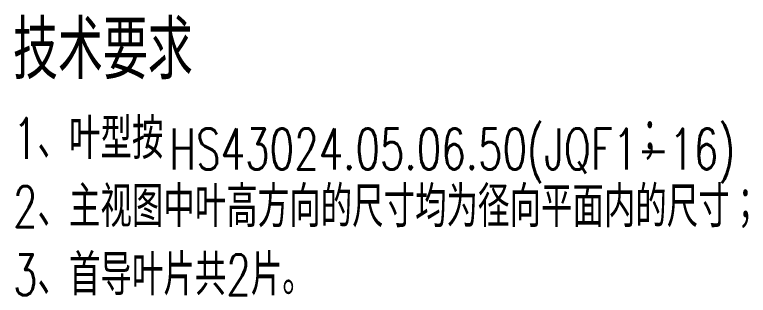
# Model space of a CAD drawing. Header units: inches. Extents: x 1737 to 2157, y 498 to 795.
# Drawn here: x 1972.2 to 2035, y 583.1 to 607.2 of the extents above; entities that cross this region are included whole.
import ezdxf

# ---------------------------------------------------------------- set-up
doc = ezdxf.new("R2010")
doc.units = ezdxf.units.IN
doc.header["$MEASUREMENT"] = 0
doc.layers.add('6文字层', color=3, linetype='Continuous', lineweight=0)
doc.styles.add('HCTC', font='ROMANS.SHX', dxfattribs={"width": 0.7, "bigfont": 'INTECAD.SHX'})

# ---------------------------------------------------------------- blocks, each defined once
blk = doc.blocks.new('首导叶12.5-54.7')
at = {"layer": '6文字层', "style": 'HCTC', "width": 0.7}
for tag, p in [('SP', (220.1, 275.253)), ('AG', (72.076, 232.741)), ('RLE2', (203.906, 196.52)), ('RLE1', (239.879, 195.057)), ('ALE', (80.452, 182.117)), ('AB', (103.738, 182.117)), ('RLE4', (203.906, 181.334)), ('RLE3', (239.879, 181.334)), ('A', (78.333, 153.486)), ('SQ', (220.107, 151.46)), ('叶型号', (215.938, 95.331))]:
    blk.add_attdef(tag, p, '', height=3.5, dxfattribs=at)
for tag, p, rotation in [('Δ', (228.796, 265.719), 330.09087), ('HG3', (192.177, 257.344), 90), ('HG4', (174.865, 241.525), 90), ('RG3', (98.777, 234.445), 319.97068), ('HG1', (43.936, 225.774), 90), ('HG2', (120.684, 225.135), 90), ('HG', (132.649, 223.032), 90), ('RG1', (60.064, 210.444), 39.6842), ('RG2', (102.246, 214.338), 319.97068), ('H', (33.912, 206.154), 90), ('HLE', (132.649, 184.612), 90), ('HLEJ', (44.136, 182.992), 90), ('L', (296.409, 155.469), 38.31029), ('安装角B', (316.087, 147.195), 330.73584), ('D1', (33.912, 145.855), 90), ('LP2', (283.354, 139.162), 35.51904), ('LP1', (286.709, 131.57), 37.43196), ('YH', (326.87, 108.005), 0.1775), ('菱形角', (64.281, 69.123), 99.94676), ('YD', (54.028, 66.628), 104.83754), ('B', (102.572, 66.048), 90), ('YS', (46.214, 61.104), 109.75706)]:
    blk.add_attdef(tag, p, '', height=3.5, rotation=rotation, dxfattribs=at)

msp = doc.modelspace()

# ---------------------------------------------------------------- texts
at = {"layer": '6文字层', "insert": (1972.06, 606.638), "char_height": 3.5, "width": 116.24473, "attachment_point": 1, "style": 'HCTC'}
msp.add_mtext('{\\H1.429x;技术要求\\P}1、叶型按                        ；\\P2、主视图中叶高方向的尺寸均为径向平面内的尺寸；\\P3、首导叶片共2片。', dxfattribs=at)

# ---------------------------------------------------------------- next in the draw order: block references
at = {"layer": '6文字层'}
ref = msp.add_blockref('首导叶12.5-54.7', (1769.494, 498.573), dxfattribs=at)
ref.add_attrib('叶型号', 'HS43024.05.06.50(JQF1-16)', (1985.433, 593.904), dxfattribs={"height": 3.5, "style": 'HCTC', "width": 0.7})

doc.saveas('drawing.dxf')
